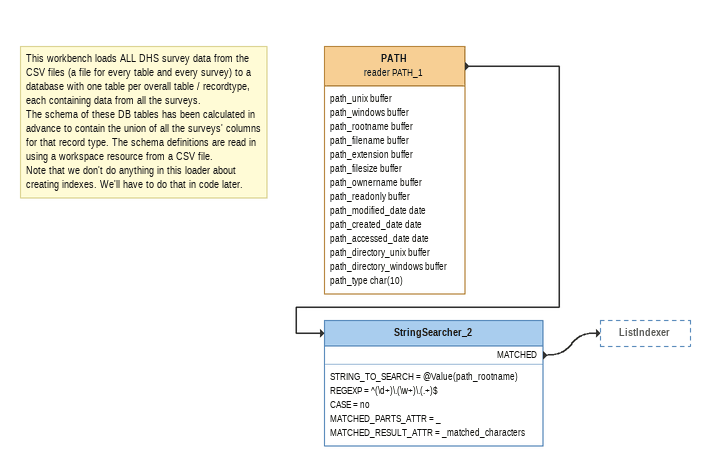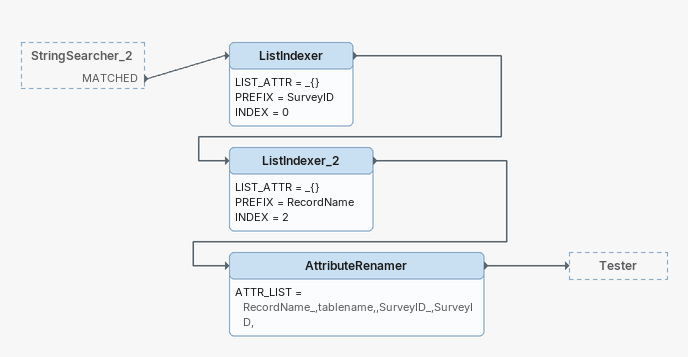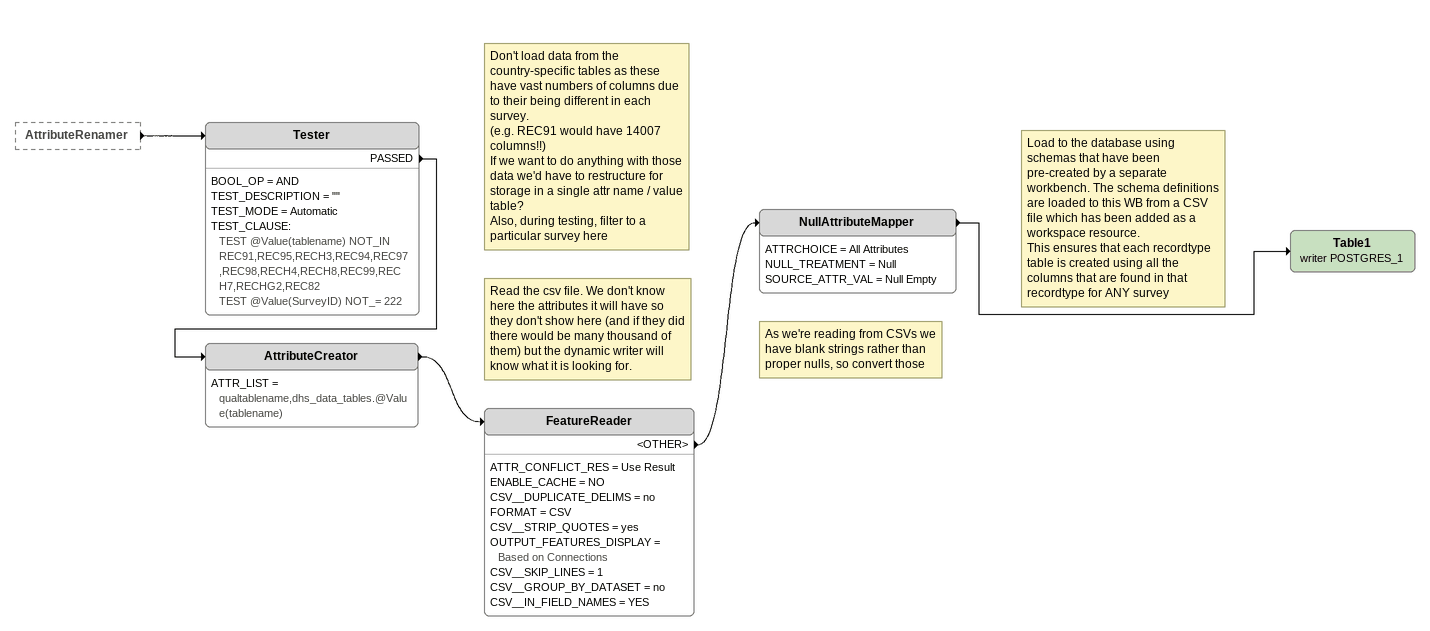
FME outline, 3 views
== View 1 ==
Note: This workbench loads ALL DHS survey data from the CSV files (a file for every table and every survey) to a database with one table per overall table / recordtype, each containing data from all the surveys. / The schema of these DB tables has been calculated in advance to contain the union of all the surveys' columns for that record type. The schema definitions are read in using a workspace resource from a CSV file. / Note that we don't do anything in this loader about creating indexes. We'll have to do that in code later.
PATH (reader PATH_1)
    attributes: path_unix buffer, path_windows buffer, path_rootname buffer, path_filename buffer, path_extension buffer, path_filesize buffer, path_ownername buffer, path_readonly buffer, path_modified_date date, path_created_date date, path_accessed_date date, path_directory_unix buffer, path_directory_windows buffer, path_type char(10)
    -> StringSearcher_2
StringSearcher_2
    STRING_TO_SEARCH = @Value(path_rootname)
    REGEXP = ^(\d+)\.(\w+)\.(.+)$
    CASE = no
    MATCHED_PARTS_ATTR = _
    MATCHED_RESULT_ATTR = _matched_characters
    MATCHED -> ListIndexer

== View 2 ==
StringSearcher_2 [outside]
    MATCHED -> ListIndexer
ListIndexer
    LIST_ATTR = _{}
    PREFIX = SurveyID
    INDEX = 0
    -> ListIndexer_2
ListIndexer_2
    LIST_ATTR = _{}
    PREFIX = RecordName
    INDEX = 2
    -> AttributeRenamer
AttributeRenamer
    ATTR_LIST = RecordName_,tablename,,SurveyID_,SurveyID,
    -> Tester

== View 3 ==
AttributeRenamer [outside]
    -> Tester
Note: Don't load data from the country-specific tables as these have vast numbers of columns due to their being different in each survey. / (e.g. REC91 would have 14007 columns!!) / If we want to do anything with those data we'd have to restructure for storage in a single attr name / value table? / Also, during testing, filter to a particular survey here
Tester
    BOOL_OP = AND
    TEST_DESCRIPTION = ""
    TEST_MODE = Automatic
    TEST_CLAUSE:
      TEST @Value(tablename) NOT_IN REC91,REC95,RECH3,REC94,REC97,REC98,RECH4,RECH8,REC99,RECH7,RECHG2,REC82
      TEST @Value(SurveyID) NOT_= 222
    PASSED -> AttributeCreator
AttributeCreator
    ATTR_LIST = qualtablename,dhs_data_tables.@Value(tablename)
    -> FeatureReader
Note: Read the csv file. We don't know here the attributes it will have so they don't show here (and if they did there would be many thousand of them) but the dynamic writer will know what it is looking for.
FeatureReader
    ATTR_CONFLICT_RES = Use Result
    ENABLE_CACHE = NO
    CSV__DUPLICATE_DELIMS = no
    FORMAT = CSV
    CSV__STRIP_QUOTES = yes
    OUTPUT_FEATURES_DISPLAY = Based on Connections
    CSV__SKIP_LINES = 1
    CSV__GROUP_BY_DATASET = no
    CSV__IN_FIELD_NAMES = YES
    <OTHER> -> NullAttributeMapper
Note: As we're reading from CSVs we have blank strings rather than proper nulls, so convert those
NullAttributeMapper
    ATTRCHOICE = All Attributes
    NULL_TREATMENT = Null
    SOURCE_ATTR_VAL = Null Empty
    -> Table1 (writer POSTGRES_1)
Note: Load to the database using schemas that have been pre-created by a separate workbench. The schema definitions are loaded to this WB from a CSV file which has been added as a workspace resource. / This ensures that each recordtype table is created using all the columns that are found in that recordtype for ANY survey
Table1 (writer POSTGRES_1)
